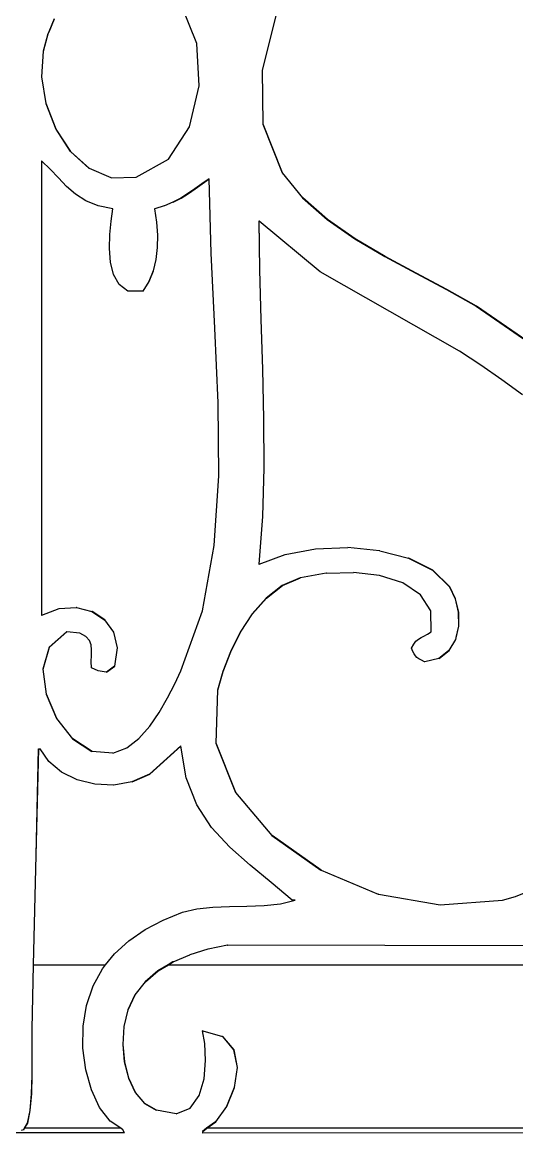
# Model space of a CAD drawing. Header units: inches. Extents: x -343 to 13887, y -13069 to -746.
# Drawn here: x 3073.86 to 3080.99, y -9226.19 to -9210.18 of the extents above; entities that cross this region are included whole.
import ezdxf

# ---------------------------------------------------------------- set-up
doc = ezdxf.new("R2010")
doc.units = ezdxf.units.IN
doc.header["$LTSCALE"] = 17
doc.header["$MEASUREMENT"] = 0
doc.layers.add('OUTLINE', color=1, linetype='Continuous', lineweight=25)

# ---------------------------------------------------------------- blocks, each defined once
blk = doc.blocks.new('kk')
for p, q in [((-1673.18, -2506.424), (-1673.398, -2505.877)), ((-1675.232, -2506.072), (-1675.311, -2506.258)), ((-1675.307, -2506.258), (-1675.228, -2506.072)), ((-1672.035, -2506.001), (-1672.099, -2506.258)), ((-1672.094, -2506.258), (-1672.03, -2506.001)), ((-1675.323, -2506.286), (-1675.391, -2506.537)), ((-1675.386, -2506.537), (-1675.319, -2506.286)), ((-1675.311, -2506.258), (-1675.323, -2506.286)), ((-1675.319, -2506.286), (-1675.323, -2506.286)), ((-1675.319, -2506.286), (-1675.307, -2506.258)), ((-1675.311, -2506.258), (-1675.307, -2506.258)), ((-1672.099, -2506.258), (-1672.235, -2506.808)), ((-1672.231, -2506.808), (-1672.094, -2506.258)), ((-1672.099, -2506.258), (-1672.094, -2506.258)), ((-1675.391, -2506.537), (-1675.416, -2506.907)), ((-1675.411, -2506.907), (-1675.386, -2506.537)), ((-1675.386, -2506.537), (-1675.391, -2506.537)), ((-1673.144, -2507.038), (-1673.18, -2506.424)), ((-1672.235, -2506.808), (-1672.226, -2507.589)), ((-1672.231, -2506.808), (-1672.235, -2506.808)), ((-1672.222, -2507.589), (-1672.231, -2506.808)), ((-1675.411, -2506.907), (-1675.416, -2506.907)), ((-1675.416, -2506.907), (-1675.353, -2507.292)), ((-1675.348, -2507.292), (-1675.411, -2506.907)), ((-1673.283, -2507.625), (-1673.144, -2507.038)), ((-1675.348, -2507.292), (-1675.353, -2507.292)), ((-1675.353, -2507.292), (-1675.212, -2507.66)), ((-1675.207, -2507.66), (-1675.348, -2507.292)), ((-1675.207, -2507.66), (-1675.212, -2507.66)), ((-1675.212, -2507.66), (-1675.001, -2507.982)), ((-1674.997, -2507.982), (-1675.207, -2507.66)), ((-1673.588, -2508.094), (-1673.283, -2507.625)), ((-1672.226, -2507.589), (-1671.951, -2508.289)), ((-1672.222, -2507.589), (-1672.226, -2507.589)), ((-1671.946, -2508.289), (-1672.222, -2507.589)), ((-1675.001, -2507.982), (-1674.732, -2508.225)), ((-1674.997, -2507.982), (-1675.001, -2507.982)), ((-1674.727, -2508.225), (-1674.997, -2507.982)), ((-1675.415, -2508.116), (-1675.415, -2514.667)), ((-1675.41, -2508.12), (-1675.415, -2508.116)), ((-1675.41, -2514.665), (-1675.41, -2508.12)), ((-1675.29, -2508.237), (-1675.41, -2508.12)), ((-1674.053, -2508.354), (-1673.588, -2508.094)), ((-1675.173, -2508.362), (-1675.29, -2508.237)), ((-1674.727, -2508.225), (-1674.732, -2508.225)), ((-1674.413, -2508.36), (-1674.727, -2508.225)), ((-1671.946, -2508.289), (-1671.951, -2508.289)), ((-1671.951, -2508.289), (-1671.657, -2508.648)), ((-1671.653, -2508.648), (-1671.946, -2508.289)), ((-1675.055, -2508.485), (-1675.173, -2508.362)), ((-1674.413, -2508.36), (-1674.053, -2508.354)), ((-1673.106, -2508.448), (-1673.206, -2508.52)), ((-1673.201, -2508.52), (-1673.101, -2508.448)), ((-1673.002, -2508.375), (-1673.106, -2508.448)), ((-1673.101, -2508.448), (-1673.106, -2508.448)), ((-1673.101, -2508.448), (-1673.002, -2508.378)), ((-1673.002, -2508.378), (-1673.002, -2508.375)), ((-1672.973, -2509.448), (-1673.002, -2508.378)), ((-1674.926, -2508.598), (-1675.055, -2508.485)), ((-1674.777, -2508.694), (-1674.926, -2508.598)), ((-1673.306, -2508.59), (-1673.41, -2508.655)), ((-1673.405, -2508.655), (-1673.301, -2508.59)), ((-1673.206, -2508.52), (-1673.306, -2508.59)), ((-1673.301, -2508.59), (-1673.306, -2508.59)), ((-1673.301, -2508.59), (-1673.201, -2508.52)), ((-1673.201, -2508.52), (-1673.206, -2508.52)), ((-1674.601, -2508.766), (-1674.777, -2508.694)), ((-1674.387, -2508.808), (-1674.601, -2508.766)), ((-1673.648, -2508.765), (-1673.786, -2508.808)), ((-1673.643, -2508.765), (-1673.648, -2508.765)), ((-1673.523, -2508.714), (-1673.643, -2508.765)), ((-1673.41, -2508.655), (-1673.523, -2508.714)), ((-1673.518, -2508.714), (-1673.523, -2508.714)), ((-1673.518, -2508.714), (-1673.405, -2508.655)), ((-1673.405, -2508.655), (-1673.41, -2508.655)), ((-1671.657, -2508.648), (-1671.302, -2508.962)), ((-1671.653, -2508.648), (-1671.657, -2508.648)), ((-1671.297, -2508.962), (-1671.653, -2508.648)), ((-1674.411, -2508.984), (-1674.387, -2508.808)), ((-1673.79, -2508.808), (-1673.76, -2509.001)), ((-1673.786, -2508.808), (-1673.79, -2508.808)), ((-1673.756, -2509.001), (-1673.786, -2508.808)), ((-1674.431, -2509.18), (-1674.411, -2508.984)), ((-1673.756, -2509.001), (-1673.76, -2509.001)), ((-1673.76, -2509.001), (-1673.746, -2509.188)), ((-1673.741, -2509.188), (-1673.756, -2509.001)), ((-1672.285, -2508.981), (-1672.276, -2509.69)), ((-1672.281, -2508.985), (-1672.285, -2508.981)), ((-1672.272, -2509.69), (-1672.281, -2508.985)), ((-1671.401, -2509.716), (-1672.281, -2508.985)), ((-1671.302, -2508.962), (-1670.9, -2509.241)), ((-1671.297, -2508.962), (-1671.302, -2508.962)), ((-1670.896, -2509.241), (-1671.297, -2508.962)), ((-1674.438, -2509.382), (-1674.431, -2509.18)), ((-1673.746, -2509.188), (-1673.748, -2509.368)), ((-1673.741, -2509.188), (-1673.746, -2509.188)), ((-1673.743, -2509.368), (-1673.741, -2509.188)), ((-1670.9, -2509.241), (-1670.469, -2509.496)), ((-1670.896, -2509.241), (-1670.9, -2509.241)), ((-1670.464, -2509.496), (-1670.896, -2509.241)), ((-1674.423, -2509.577), (-1674.438, -2509.382)), ((-1673.748, -2509.368), (-1673.769, -2509.539)), ((-1673.764, -2509.539), (-1673.743, -2509.368)), ((-1673.743, -2509.368), (-1673.748, -2509.368)), ((-1674.38, -2509.753), (-1674.423, -2509.577)), ((-1673.769, -2509.539), (-1673.81, -2509.701)), ((-1673.805, -2509.701), (-1673.764, -2509.539)), ((-1673.764, -2509.539), (-1673.769, -2509.539)), ((-1672.918, -2510.531), (-1672.973, -2509.448)), ((-1670.464, -2509.496), (-1670.469, -2509.496)), ((-1670.469, -2509.496), (-1670.023, -2509.737)), ((-1670.019, -2509.737), (-1670.464, -2509.496)), ((-1674.299, -2509.897), (-1674.38, -2509.753)), ((-1673.81, -2509.701), (-1673.872, -2509.854)), ((-1673.867, -2509.854), (-1673.805, -2509.701)), ((-1673.805, -2509.701), (-1673.81, -2509.701)), ((-1672.276, -2509.69), (-1672.256, -2510.404)), ((-1672.272, -2509.69), (-1672.276, -2509.69)), ((-1672.252, -2510.404), (-1672.272, -2509.69)), ((-1669.395, -2510.862), (-1671.401, -2509.716)), ((-1670.023, -2509.737), (-1669.58, -2509.972)), ((-1670.019, -2509.737), (-1670.023, -2509.737)), ((-1669.576, -2509.972), (-1670.019, -2509.737)), ((-1674.172, -2509.997), (-1674.299, -2509.897)), ((-1673.872, -2509.854), (-1673.957, -2509.997)), ((-1673.953, -2509.997), (-1673.867, -2509.854)), ((-1673.867, -2509.854), (-1673.872, -2509.854)), ((-1673.957, -2509.997), (-1674.172, -2509.997)), ((-1673.953, -2509.997), (-1673.957, -2509.997)), ((-1669.576, -2509.972), (-1669.58, -2509.972)), ((-1669.58, -2509.972), (-1669.156, -2510.213)), ((-1669.151, -2510.213), (-1669.576, -2509.972)), ((-1669.156, -2510.213), (-1667.269, -2511.51)), ((-1669.151, -2510.213), (-1669.156, -2510.213)), ((-1667.269, -2511.507), (-1669.151, -2510.213)), ((-1672.87, -2511.606), (-1672.918, -2510.531)), ((-1672.256, -2510.404), (-1672.233, -2511.12)), ((-1672.252, -2510.404), (-1672.256, -2510.404)), ((-1672.229, -2511.12), (-1672.252, -2510.404)), ((-1669.086, -2511.064), (-1669.395, -2510.862)), ((-1672.233, -2511.12), (-1672.216, -2511.834)), ((-1672.229, -2511.12), (-1672.233, -2511.12)), ((-1672.212, -2511.834), (-1672.229, -2511.12)), ((-1668.784, -2511.274), (-1669.086, -2511.064)), ((-1668.487, -2511.488), (-1668.784, -2511.274)), ((-1672.862, -2512.656), (-1672.87, -2511.606)), ((-1672.216, -2511.834), (-1672.214, -2512.544)), ((-1672.212, -2511.834), (-1672.216, -2511.834)), ((-1672.209, -2512.544), (-1672.212, -2511.834)), ((-1672.214, -2512.544), (-1672.234, -2513.244)), ((-1672.229, -2513.244), (-1672.209, -2512.544)), ((-1672.209, -2512.544), (-1672.214, -2512.544)), ((-1672.927, -2513.661), (-1672.862, -2512.656)), ((-1672.234, -2513.244), (-1672.285, -2513.932)), ((-1672.28, -2513.93), (-1672.229, -2513.244)), ((-1672.229, -2513.244), (-1672.234, -2513.244)), ((-1673.098, -2514.604), (-1672.927, -2513.661)), ((-1671.907, -2513.79), (-1671.47, -2513.709)), ((-1671.47, -2513.709), (-1671.005, -2513.691)), ((-1671.005, -2513.691), (-1671.004, -2513.691)), ((-1671.001, -2513.691), (-1671.004, -2513.691)), ((-1670.547, -2513.736), (-1671.001, -2513.691)), ((-1670.542, -2513.736), (-1670.547, -2513.736)), ((-1670.542, -2513.736), (-1670.128, -2513.844)), ((-1672.28, -2513.93), (-1671.907, -2513.79)), ((-1670.128, -2513.844), (-1669.781, -2514.018)), ((-1670.123, -2513.844), (-1670.128, -2513.844)), ((-1669.776, -2514.018), (-1670.123, -2513.844)), ((-1672.285, -2513.932), (-1672.28, -2513.93)), ((-1671.315, -2514.059), (-1671.683, -2514.126)), ((-1671.31, -2514.059), (-1671.315, -2514.059)), ((-1671.31, -2514.059), (-1670.923, -2514.048)), ((-1670.545, -2514.094), (-1670.923, -2514.048)), ((-1669.781, -2514.018), (-1669.538, -2514.256)), ((-1669.776, -2514.018), (-1669.781, -2514.018)), ((-1669.534, -2514.256), (-1669.776, -2514.018)), ((-1671.688, -2514.126), (-1671.949, -2514.239)), ((-1671.944, -2514.239), (-1671.683, -2514.126)), ((-1671.683, -2514.126), (-1671.688, -2514.126)), ((-1670.212, -2514.201), (-1670.545, -2514.094)), ((-1669.956, -2514.37), (-1670.212, -2514.201)), ((-1671.949, -2514.239), (-1672.18, -2514.418)), ((-1672.175, -2514.418), (-1671.944, -2514.239)), ((-1671.944, -2514.239), (-1671.949, -2514.239)), ((-1669.808, -2514.604), (-1669.956, -2514.37)), ((-1669.538, -2514.256), (-1669.455, -2514.428)), ((-1669.534, -2514.256), (-1669.538, -2514.256)), ((-1669.451, -2514.428), (-1669.534, -2514.256)), ((-1675.162, -2514.569), (-1674.915, -2514.553)), ((-1674.911, -2514.553), (-1674.915, -2514.553)), ((-1674.911, -2514.553), (-1674.692, -2514.61)), ((-1672.18, -2514.418), (-1672.381, -2514.647)), ((-1672.377, -2514.647), (-1672.175, -2514.418)), ((-1672.175, -2514.418), (-1672.18, -2514.418)), ((-1669.455, -2514.428), (-1669.411, -2514.623)), ((-1669.451, -2514.428), (-1669.455, -2514.428)), ((-1669.406, -2514.623), (-1669.451, -2514.428)), ((-1675.415, -2514.667), (-1675.41, -2514.665)), ((-1675.41, -2514.665), (-1675.162, -2514.569)), ((-1674.687, -2514.61), (-1674.692, -2514.61)), ((-1674.692, -2514.61), (-1674.508, -2514.733)), ((-1674.503, -2514.733), (-1674.687, -2514.61)), ((-1673.408, -2515.467), (-1673.098, -2514.604)), ((-1672.381, -2514.647), (-1672.553, -2514.911)), ((-1672.548, -2514.911), (-1672.377, -2514.647)), ((-1672.377, -2514.647), (-1672.381, -2514.647)), ((-1669.801, -2514.905), (-1669.808, -2514.604)), ((-1669.411, -2514.623), (-1669.409, -2514.825)), ((-1669.406, -2514.623), (-1669.411, -2514.623)), ((-1669.405, -2514.825), (-1669.406, -2514.623)), ((-1674.508, -2514.733), (-1674.38, -2514.912)), ((-1674.503, -2514.733), (-1674.508, -2514.733)), ((-1674.376, -2514.912), (-1674.503, -2514.733)), ((-1669.409, -2514.825), (-1669.448, -2514.992)), ((-1669.443, -2514.989), (-1669.405, -2514.825)), ((-1669.405, -2514.825), (-1669.409, -2514.825)), ((-1675.056, -2514.905), (-1675.307, -2515.128)), ((-1675.302, -2515.128), (-1675.052, -2514.905)), ((-1675.052, -2514.905), (-1675.056, -2514.905)), ((-1674.865, -2514.926), (-1675.052, -2514.905)), ((-1674.778, -2514.975), (-1674.865, -2514.926)), ((-1674.726, -2515.031), (-1674.778, -2514.975)), ((-1674.701, -2515.095), (-1674.726, -2515.031)), ((-1674.38, -2514.912), (-1674.327, -2515.138)), ((-1674.376, -2514.912), (-1674.38, -2514.912)), ((-1674.322, -2515.138), (-1674.376, -2514.912)), ((-1672.553, -2514.911), (-1672.693, -2515.193)), ((-1672.689, -2515.193), (-1672.548, -2514.911)), ((-1672.548, -2514.911), (-1672.553, -2514.911)), ((-1670.021, -2515.04), (-1669.986, -2515.01)), ((-1669.986, -2515.01), (-1669.948, -2514.988)), ((-1669.948, -2514.988), (-1669.906, -2514.966)), ((-1669.906, -2514.966), (-1669.857, -2514.94)), ((-1669.857, -2514.94), (-1669.801, -2514.905)), ((-1669.453, -2515.015), (-1669.547, -2515.176)), ((-1669.542, -2515.176), (-1669.449, -2515.015)), ((-1669.448, -2514.992), (-1669.453, -2515.015)), ((-1669.449, -2515.015), (-1669.453, -2515.015)), ((-1669.449, -2515.015), (-1669.443, -2514.989)), ((-1669.448, -2514.992), (-1669.443, -2514.989)), ((-1675.307, -2515.128), (-1675.396, -2515.444)), ((-1675.391, -2515.444), (-1675.302, -2515.128)), ((-1675.302, -2515.128), (-1675.307, -2515.128)), ((-1674.694, -2515.167), (-1674.701, -2515.095)), ((-1674.697, -2515.246), (-1674.694, -2515.167)), ((-1674.327, -2515.138), (-1674.363, -2515.402)), ((-1674.359, -2515.402), (-1674.322, -2515.138)), ((-1674.322, -2515.138), (-1674.327, -2515.138)), ((-1672.693, -2515.193), (-1672.803, -2515.478)), ((-1672.799, -2515.478), (-1672.689, -2515.193)), ((-1672.689, -2515.193), (-1672.693, -2515.193)), ((-1670.088, -2515.143), (-1670.054, -2515.082)), ((-1670.067, -2515.187), (-1670.088, -2515.143)), ((-1670.048, -2515.223), (-1670.067, -2515.187)), ((-1670.054, -2515.082), (-1670.021, -2515.04)), ((-1669.547, -2515.176), (-1669.693, -2515.289)), ((-1669.689, -2515.289), (-1669.542, -2515.176)), ((-1669.542, -2515.176), (-1669.547, -2515.176)), ((-1674.701, -2515.332), (-1674.697, -2515.246)), ((-1674.698, -2515.424), (-1674.701, -2515.332)), ((-1670.029, -2515.251), (-1670.048, -2515.223)), ((-1670.007, -2515.275), (-1670.029, -2515.251)), ((-1669.979, -2515.296), (-1670.007, -2515.275)), ((-1669.943, -2515.316), (-1669.979, -2515.296)), ((-1669.896, -2515.337), (-1669.943, -2515.316)), ((-1669.893, -2515.337), (-1669.896, -2515.337)), ((-1669.893, -2515.337), (-1669.892, -2515.337)), ((-1669.693, -2515.289), (-1669.892, -2515.337)), ((-1669.689, -2515.289), (-1669.693, -2515.289)), ((-1675.396, -2515.444), (-1675.351, -2515.803)), ((-1675.391, -2515.444), (-1675.396, -2515.444)), ((-1675.346, -2515.803), (-1675.391, -2515.444)), ((-1674.602, -2515.467), (-1674.698, -2515.424)), ((-1674.483, -2515.489), (-1674.602, -2515.467)), ((-1674.482, -2515.488), (-1674.483, -2515.489)), ((-1674.478, -2515.489), (-1674.483, -2515.489)), ((-1674.363, -2515.402), (-1674.482, -2515.488)), ((-1674.482, -2515.488), (-1674.478, -2515.489)), ((-1674.478, -2515.489), (-1674.359, -2515.402)), ((-1674.359, -2515.402), (-1674.363, -2515.402)), ((-1673.497, -2515.654), (-1673.408, -2515.467)), ((-1672.803, -2515.478), (-1672.882, -2515.748)), ((-1672.878, -2515.748), (-1672.799, -2515.478)), ((-1672.799, -2515.478), (-1672.803, -2515.478)), ((-1673.601, -2515.859), (-1673.497, -2515.654)), ((-1675.346, -2515.803), (-1675.351, -2515.803)), ((-1675.351, -2515.803), (-1675.2, -2516.154)), ((-1675.195, -2516.154), (-1675.346, -2515.803)), ((-1672.882, -2515.748), (-1672.903, -2516.511)), ((-1672.898, -2516.511), (-1672.878, -2515.748)), ((-1672.878, -2515.748), (-1672.882, -2515.748)), ((-1673.72, -2516.068), (-1673.601, -2515.859)), ((-1675.2, -2516.154), (-1674.971, -2516.447)), ((-1675.195, -2516.154), (-1675.2, -2516.154)), ((-1674.966, -2516.447), (-1675.195, -2516.154)), ((-1673.857, -2516.267), (-1673.72, -2516.068)), ((-1674.013, -2516.441), (-1673.857, -2516.267)), ((-1674.966, -2516.447), (-1674.971, -2516.447)), ((-1674.971, -2516.447), (-1674.691, -2516.631)), ((-1674.686, -2516.631), (-1674.966, -2516.447)), ((-1674.189, -2516.576), (-1674.013, -2516.441)), ((-1675.462, -2516.591), (-1675.499, -2518.125)), ((-1675.494, -2518.123), (-1675.458, -2516.591)), ((-1675.458, -2516.591), (-1675.462, -2516.591)), ((-1675.458, -2516.591), (-1675.438, -2516.591)), ((-1675.311, -2516.776), (-1675.438, -2516.591)), ((-1674.686, -2516.631), (-1674.691, -2516.631)), ((-1674.387, -2516.656), (-1674.686, -2516.631)), ((-1674.387, -2516.656), (-1674.189, -2516.576)), ((-1673.408, -2516.548), (-1673.862, -2516.959)), ((-1673.857, -2516.959), (-1673.407, -2516.552)), ((-1673.407, -2516.552), (-1673.408, -2516.548)), ((-1673.334, -2517.01), (-1673.407, -2516.552)), ((-1672.903, -2516.511), (-1672.622, -2517.22)), ((-1672.898, -2516.511), (-1672.903, -2516.511)), ((-1672.618, -2517.22), (-1672.898, -2516.511)), ((-1675.127, -2516.927), (-1675.311, -2516.776)), ((-1674.901, -2517.038), (-1675.127, -2516.927)), ((-1674.647, -2517.102), (-1674.901, -2517.038)), ((-1674.379, -2517.115), (-1674.647, -2517.102)), ((-1674.375, -2517.115), (-1674.379, -2517.115)), ((-1674.113, -2517.069), (-1674.375, -2517.115)), ((-1673.862, -2516.959), (-1674.113, -2517.069)), ((-1674.108, -2517.069), (-1674.113, -2517.069)), ((-1674.108, -2517.069), (-1673.857, -2516.959)), ((-1673.857, -2516.959), (-1673.862, -2516.959)), ((-1673.18, -2517.397), (-1673.334, -2517.01)), ((-1672.622, -2517.22), (-1672.099, -2517.842)), ((-1672.618, -2517.22), (-1672.622, -2517.22)), ((-1672.095, -2517.842), (-1672.618, -2517.22)), ((-1672.965, -2517.725), (-1673.18, -2517.397)), ((-1672.703, -2518.01), (-1672.965, -2517.725)), ((-1672.099, -2517.842), (-1671.394, -2518.342)), ((-1672.095, -2517.842), (-1672.099, -2517.842)), ((-1671.389, -2518.342), (-1672.095, -2517.842)), ((-1672.412, -2518.269), (-1672.703, -2518.01)), ((-1675.499, -2518.125), (-1675.536, -2519.705)), ((-1675.531, -2519.705), (-1675.494, -2518.123)), ((-1675.499, -2518.125), (-1675.494, -2518.123)), ((-1672.108, -2518.519), (-1672.412, -2518.269)), ((-1671.389, -2518.342), (-1671.394, -2518.342)), ((-1671.389, -2518.342), (-1670.565, -2518.686)), ((-1671.807, -2518.775), (-1672.108, -2518.519)), ((-1670.56, -2518.686), (-1670.565, -2518.686)), ((-1670.56, -2518.686), (-1669.672, -2518.842)), ((-1668.587, -2518.722), (-1668.41, -2518.65)), ((-1673.179, -2518.897), (-1672.95, -2518.873)), ((-1672.95, -2518.873), (-1672.706, -2518.864)), ((-1672.706, -2518.864), (-1672.457, -2518.861)), ((-1672.457, -2518.861), (-1672.21, -2518.852)), ((-1672.21, -2518.852), (-1671.975, -2518.827)), ((-1671.975, -2518.827), (-1671.76, -2518.775)), ((-1671.76, -2518.775), (-1671.807, -2518.775)), ((-1669.672, -2518.842), (-1668.774, -2518.775)), ((-1668.774, -2518.775), (-1668.587, -2518.722)), ((-1673.664, -2519.061), (-1673.384, -2518.948)), ((-1673.384, -2518.948), (-1673.179, -2518.897)), ((-1674.158, -2519.358), (-1673.924, -2519.197)), ((-1673.924, -2519.197), (-1673.664, -2519.061)), ((-1674.364, -2519.545), (-1674.158, -2519.358)), ((-1673.018, -2519.481), (-1673.277, -2519.561)), ((-1673.013, -2519.481), (-1673.018, -2519.481)), ((-1672.739, -2519.424), (-1673.013, -2519.481)), ((-1672.739, -2519.424), (-1672.734, -2519.424)), ((-1662.467, -2519.445), (-1672.734, -2519.424)), ((-1674.493, -2519.705), (-1674.364, -2519.545)), ((-1673.524, -2519.664), (-1673.593, -2519.705)), ((-1673.589, -2519.705), (-1673.519, -2519.664)), ((-1673.519, -2519.664), (-1673.524, -2519.664)), ((-1673.519, -2519.664), (-1673.281, -2519.561)), ((-1673.277, -2519.561), (-1673.281, -2519.561)), ((-1675.536, -2519.705), (-1675.558, -2520.634)), ((-1675.553, -2520.634), (-1675.531, -2519.705)), ((-1675.536, -2519.705), (-1675.531, -2519.705)), ((-1675.531, -2519.705), (-1674.493, -2519.705)), ((-1674.674, -2520.009), (-1674.537, -2519.761)), ((-1674.537, -2519.761), (-1674.493, -2519.705)), ((-1673.74, -2519.793), (-1673.924, -2519.95)), ((-1673.919, -2519.95), (-1673.735, -2519.793)), ((-1673.593, -2519.705), (-1673.74, -2519.793)), ((-1673.735, -2519.793), (-1673.74, -2519.793)), ((-1673.735, -2519.793), (-1673.589, -2519.705)), ((-1673.593, -2519.705), (-1673.589, -2519.705)), ((-1673.589, -2519.705), (-1660.129, -2519.705)), ((-1673.924, -2519.95), (-1674.07, -2520.136)), ((-1674.065, -2520.136), (-1673.919, -2519.95)), ((-1673.919, -2519.95), (-1673.924, -2519.95)), ((-1674.77, -2520.289), (-1674.674, -2520.009)), ((-1674.07, -2520.136), (-1674.172, -2520.353)), ((-1674.168, -2520.353), (-1674.065, -2520.136)), ((-1674.065, -2520.136), (-1674.07, -2520.136)), ((-1674.818, -2520.591), (-1674.77, -2520.289)), ((-1674.172, -2520.353), (-1674.23, -2520.595)), ((-1674.225, -2520.595), (-1674.168, -2520.353)), ((-1674.168, -2520.353), (-1674.172, -2520.353)), ((-1675.558, -2520.634), (-1675.556, -2520.803)), ((-1675.553, -2520.634), (-1675.558, -2520.634)), ((-1675.552, -2520.803), (-1675.553, -2520.634)), ((-1674.82, -2520.906), (-1674.818, -2520.591)), ((-1674.23, -2520.595), (-1674.246, -2520.851)), ((-1674.242, -2520.851), (-1674.225, -2520.595)), ((-1674.225, -2520.595), (-1674.23, -2520.595)), ((-1673.093, -2520.656), (-1673.097, -2520.656)), ((-1673.064, -2520.841), (-1673.097, -2520.656)), ((-1673.093, -2520.656), (-1673.093, -2520.657)), ((-1673.093, -2520.656), (-1672.807, -2520.739)), ((-1672.807, -2520.739), (-1672.648, -2520.929)), ((-1672.802, -2520.739), (-1672.807, -2520.739)), ((-1672.643, -2520.929), (-1672.802, -2520.739)), ((-1675.552, -2520.803), (-1675.556, -2520.803)), ((-1675.556, -2520.803), (-1675.554, -2521.034)), ((-1675.549, -2521.034), (-1675.552, -2520.803)), ((-1674.779, -2521.217), (-1674.82, -2520.906)), ((-1674.242, -2520.851), (-1674.246, -2520.851)), ((-1674.246, -2520.851), (-1674.223, -2521.104)), ((-1674.219, -2521.104), (-1674.242, -2520.851)), ((-1673.052, -2521.084), (-1673.064, -2520.841)), ((-1672.648, -2520.929), (-1672.599, -2521.186)), ((-1672.643, -2520.929), (-1672.648, -2520.929)), ((-1672.594, -2521.186), (-1672.643, -2520.929)), ((-1675.554, -2521.034), (-1675.555, -2521.297)), ((-1675.549, -2521.034), (-1675.554, -2521.034)), ((-1675.55, -2521.297), (-1675.549, -2521.034)), ((-1674.219, -2521.104), (-1674.223, -2521.104)), ((-1674.223, -2521.104), (-1674.163, -2521.341)), ((-1674.158, -2521.341), (-1674.219, -2521.104)), ((-1673.074, -2521.346), (-1673.052, -2521.084)), ((-1674.698, -2521.507), (-1674.779, -2521.217)), ((-1672.599, -2521.186), (-1672.64, -2521.471)), ((-1672.635, -2521.471), (-1672.594, -2521.186)), ((-1672.594, -2521.186), (-1672.599, -2521.186)), ((-1675.555, -2521.297), (-1675.563, -2521.563)), ((-1675.559, -2521.563), (-1675.55, -2521.297)), ((-1675.55, -2521.297), (-1675.555, -2521.297)), ((-1674.158, -2521.341), (-1674.163, -2521.341)), ((-1674.163, -2521.341), (-1674.065, -2521.546)), ((-1674.061, -2521.546), (-1674.158, -2521.341)), ((-1673.144, -2521.588), (-1673.074, -2521.346)), ((-1675.563, -2521.563), (-1675.584, -2521.803)), ((-1675.579, -2521.803), (-1675.559, -2521.563)), ((-1675.559, -2521.563), (-1675.563, -2521.563)), ((-1674.58, -2521.759), (-1674.698, -2521.507)), ((-1674.061, -2521.546), (-1674.065, -2521.546)), ((-1674.065, -2521.546), (-1673.933, -2521.705)), ((-1673.928, -2521.705), (-1674.061, -2521.546)), ((-1673.273, -2521.77), (-1673.144, -2521.588)), ((-1672.64, -2521.471), (-1672.75, -2521.746)), ((-1672.746, -2521.746), (-1672.635, -2521.471)), ((-1672.635, -2521.471), (-1672.64, -2521.471)), ((-1674.427, -2521.957), (-1674.58, -2521.759)), ((-1673.928, -2521.705), (-1673.933, -2521.705)), ((-1673.933, -2521.705), (-1673.766, -2521.802)), ((-1673.762, -2521.802), (-1673.928, -2521.705)), ((-1672.75, -2521.746), (-1672.91, -2521.97)), ((-1672.905, -2521.97), (-1672.746, -2521.746)), ((-1672.746, -2521.746), (-1672.75, -2521.746)), ((-1675.584, -2521.803), (-1675.62, -2521.986)), ((-1675.616, -2521.986), (-1675.579, -2521.803)), ((-1675.579, -2521.803), (-1675.584, -2521.803)), ((-1673.762, -2521.802), (-1673.766, -2521.802)), ((-1673.476, -2521.855), (-1673.762, -2521.802)), ((-1673.476, -2521.855), (-1673.273, -2521.77)), ((-1675.665, -2522.061), (-1675.677, -2522.083)), ((-1675.673, -2522.083), (-1675.66, -2522.061)), ((-1675.62, -2521.986), (-1675.665, -2522.061)), ((-1675.66, -2522.061), (-1675.665, -2522.061)), ((-1675.66, -2522.061), (-1675.616, -2521.986)), ((-1674.275, -2522.061), (-1675.66, -2522.061)), ((-1675.616, -2521.986), (-1675.62, -2521.986)), ((-1674.275, -2522.061), (-1674.427, -2521.957)), ((-1674.244, -2522.083), (-1674.275, -2522.061)), ((-1673.037, -2522.061), (-1673.097, -2522.105)), ((-1673.093, -2522.105), (-1673.033, -2522.061)), ((-1672.91, -2521.97), (-1673.037, -2522.061)), ((-1673.033, -2522.061), (-1673.037, -2522.061)), ((-1673.033, -2522.061), (-1672.905, -2521.97)), ((-1657.884, -2522.061), (-1673.033, -2522.061)), ((-1672.905, -2521.97), (-1672.91, -2521.97)), ((-1674.22, -2522.126), (-1678.061, -2522.126)), ((-1675.677, -2522.083), (-1675.711, -2522.095)), ((-1675.673, -2522.083), (-1675.677, -2522.083)), ((-1674.22, -2522.126), (-1674.244, -2522.083)), ((-1673.093, -2522.105), (-1673.097, -2522.105)), ((-1673.097, -2522.105), (-1673.097, -2522.126)), ((-1673.097, -2522.126), (-1673.093, -2522.126)), ((-1673.093, -2522.126), (-1673.093, -2522.105)), ((-1673.093, -2522.126), (-1656.537, -2522.106))]:
    blk.add_line(p, q)

msp = doc.modelspace()

# ---------------------------------------------------------------- block references
at = {"layer": 'OUTLINE'}
msp.add_blockref('kk', (4749.555, -6704.063), dxfattribs=at)

doc.saveas('drawing.dxf')
